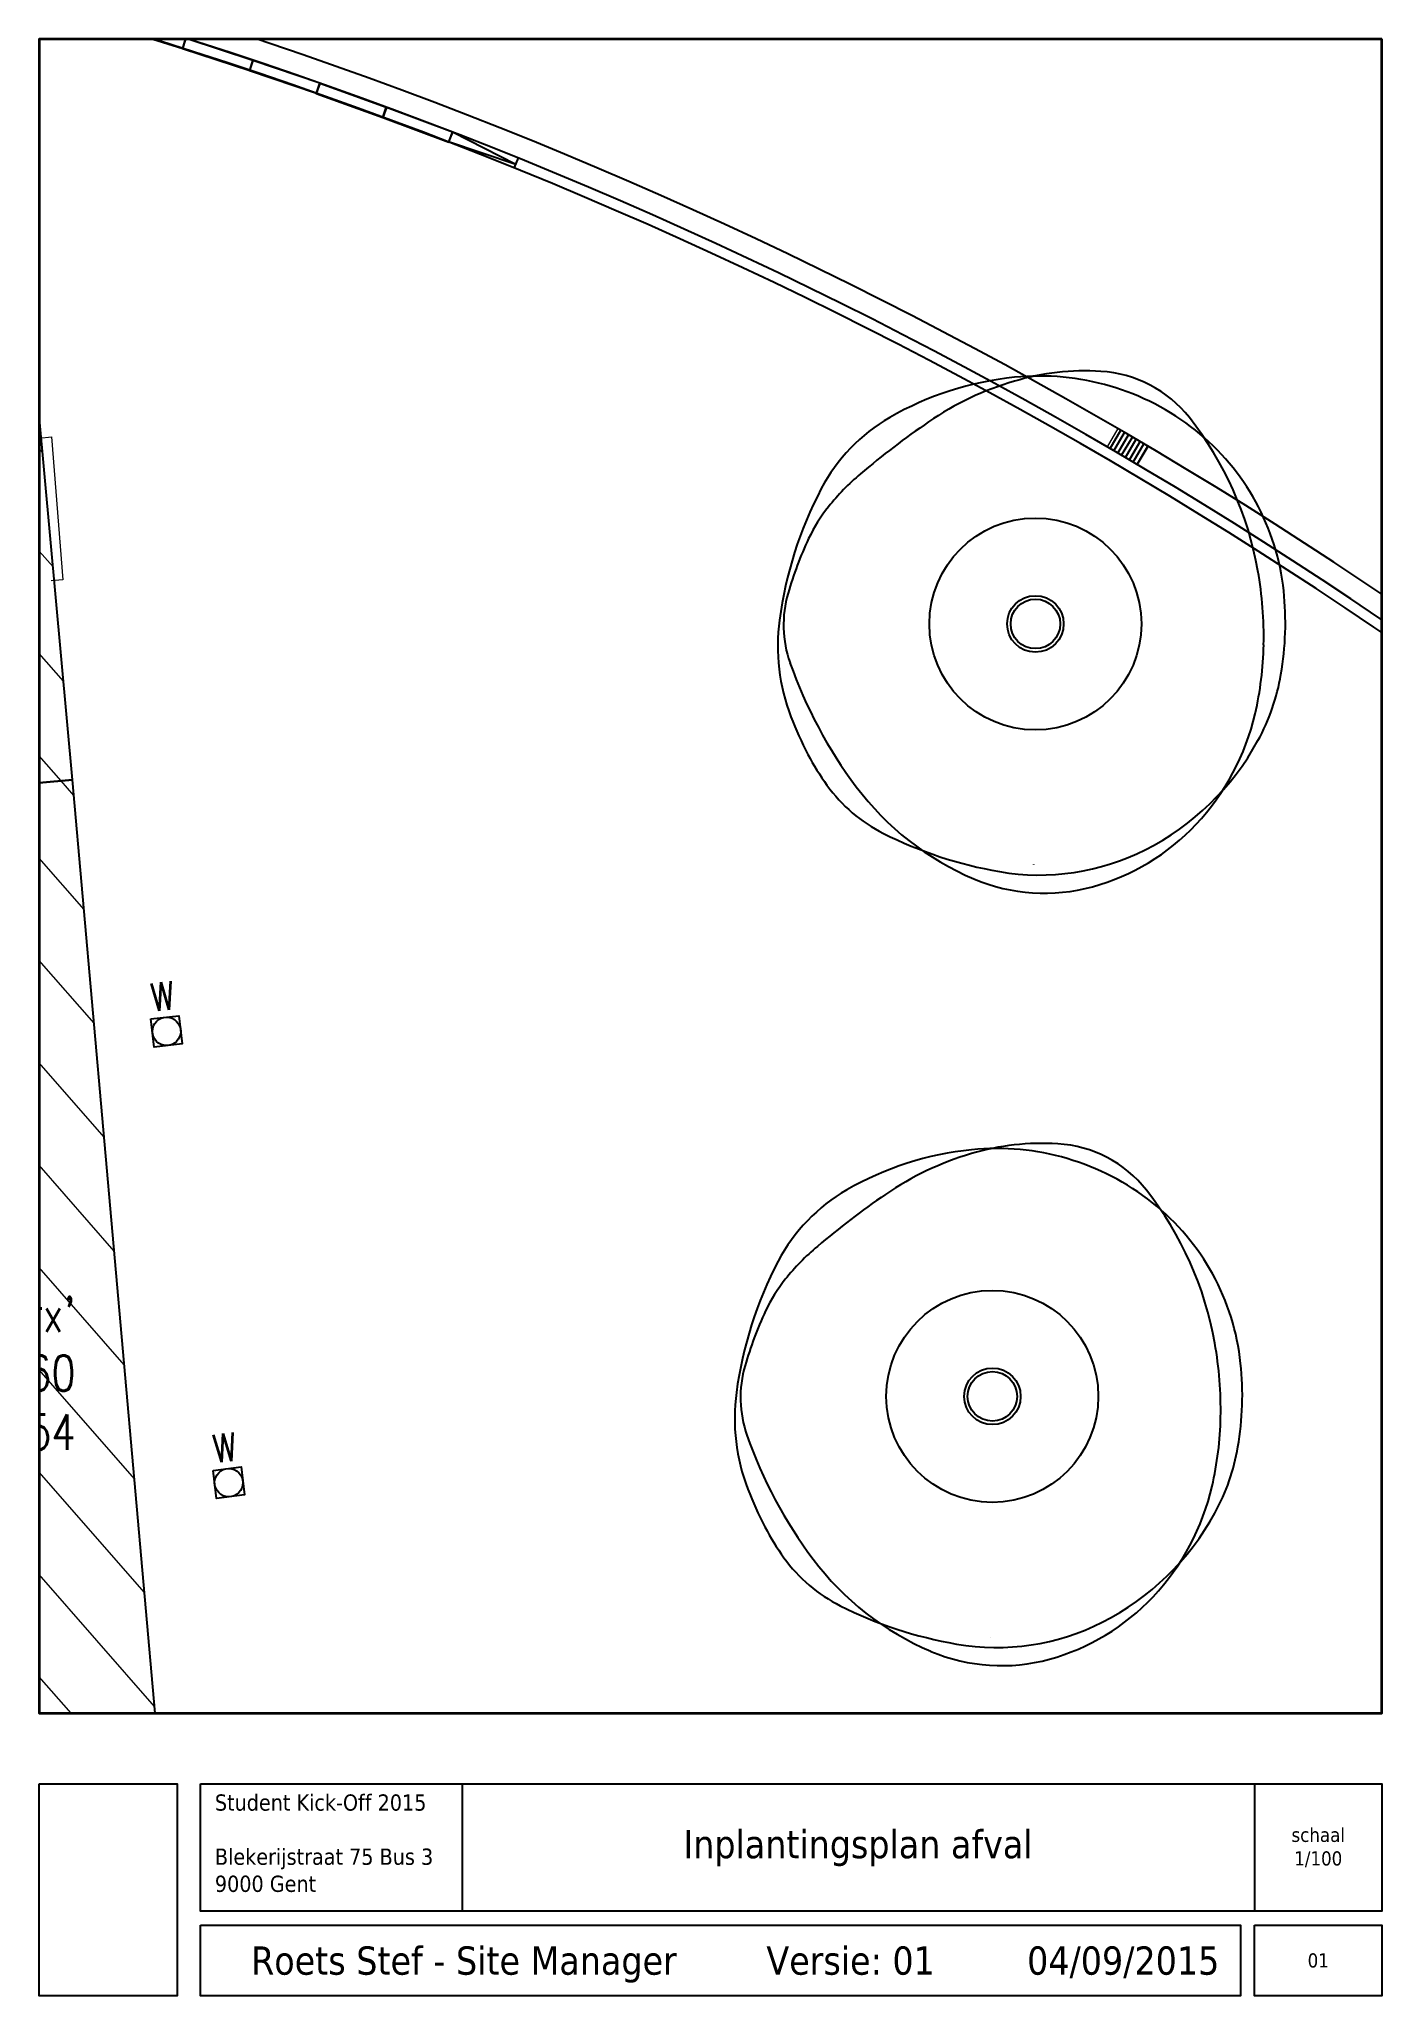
# Paper-space layout 'A4 vertikaal' of a CAD drawing. Header units: metres, sheet in millimetres. Extents: x 10 to 200, y 10 to 287.
# The model-space entities are those that its viewports show. They can reach past a viewport. Long polylines and large blocks are cut down to what shows.
import ezdxf
from ezdxf.enums import TextEntityAlignment as Align

# ---------------------------------------------------------------- set-up
doc = ezdxf.new("R2010")
doc.units = ezdxf.units.M
for name, color, linetype in [('0-dekselwater', 7, 'Continuous'), ('2-riolering-straatkolk', 7, 'Continuous'), ('OA-bomengroep', 7, 'Continuous'), ('Zwart', 250, 'Continuous')]:
    doc.layers.add(name, color=color, linetype=linetype)
for name, color, linetype, lineweight in [('0-WEG-TRAPPEN', 7, 'Continuous', 18), ('Lichtgrijs', 254, 'Continuous', 9), ('TM-Tekenkader', 7, 'Continuous', 35), ('TM-Tempvaria', 7, 'Continuous', 35), ('TM-Tempvast', 7, 'Continuous', 35)]:
    doc.layers.add(name, color=color, linetype=linetype, lineweight=lineweight)
doc.styles.add('AQUAFIN', font='simplex.shx', dxfattribs={"width": 0.8})
doc.styles.add('Hout varia', font='tahoma.ttf', dxfattribs={"height": 4})
picture_1 = doc.add_image_def('image3.png', size_in_pixel=(933, 1433))

# ---------------------------------------------------------------- blocks, each defined once
blk = doc.blocks.new('c3a9gnep')
at = {"color": 0, "linetype": 'ByBlock'}
blk.add_line((0.00154, -0.11884), (0.00154, -0.1187), dxfattribs=at)
blk.add_circle((0.00237, -0.00514), 0.01168, dxfattribs=at)
for centre, radius, start, end in [((0.00744, -0.03587), 0.14785, 95.77431, 119.94779), ((0.03269, -0.02759), 0.14279, 106.36887, 124.44775), ((0.02611, -0.0052), 0.11945, 86.58911, 106.36827), ((0.00444, -0.00618), 0.11801, 51.53933, 95.77345), ((0.02979, 0.05663), 0.05751, 38.20985, 86.58549), ((-0.02463, 0.0198), 0.0836, 119.94747, 152.28452), ((0.17563, -0.23601), 0.39551, 124.44579, 130.30315), ((-0.05262, -0.00825), 0.1624, 9.98315, 38.20995), ((0.00831, -0.0013), 0.11178, 6.02226, 51.53932), ((-0.00676, -0.02097), 0.11355, 130.30051, 141.24542), ((0.06625, -0.02794), 0.18626, 152.28514, 172.40039), ((-0.03787, 0.004), 0.07365, 141.24437, 154.99062), ((0.05831, -0.04086), 0.17978, 154.99236, 163.77852), ((-0.07094, -0.01147), 0.18099, 358.88831, 9.98335), ((-0.06264, -0.00567), 0.05381, 163.77968, 199.38278), ((-0.02328, -0.00464), 0.14354, 350.23007, 6.02322), ((-0.02626, -0.0156), 0.09293, 172.39963, 201.02847), ((-0.049, -0.0119), 0.15906, 347.04925, 358.88769), ((0.09244, 0.04889), 0.21821, 199.38194, 216.84656), ((0.01897, -0.01191), 0.10068, 331.34738, 350.23032), ((0.0407, 0.01013), 0.16466, 201.02354, 207.82164), ((-0.00428, -0.02218), 0.11316, 316.76218, 347.04987), ((-0.00229, -0.0003), 0.12491, 296.88013, 331.34799), ((0.00671, -0.00781), 0.12624, 207.82036, 215.5805), ((-0.03676, -0.03891), 0.07278, 215.58514, 243.38008), ((0.0262, -0.00075), 0.13543, 216.84672, 247.04623), ((0.01919, 0.07275), 0.19767, 243.38438, 260.14679), ((0.00129, -0.02743), 0.10551, 285.36856, 316.76312), ((0.00426, -0.01322), 0.11042, 260.14572, 296.88071), ((0.00665, -0.04691), 0.08531, 247.04716, 285.3699)]:
    blk.add_arc(centre, radius, start, end, dxfattribs=at)
blk = doc.blocks.new('dekselwater')
at = {"layer": '0-dekselwater', "linetype": 'ByBlock'}
blk.add_lwpolyline([(-0.04, 0.04), (0.04, 0.04), (0.04, -0.04), (-0.04, -0.04)], close=True, dxfattribs=at)
blk.add_circle((0, 0), 0.04, dxfattribs=at)
at = {"layer": '0-dekselwater', "style": 'AQUAFIN', "width": 0.8}
blk.add_text('W', height=0.08, dxfattribs=at).set_placement((0, 0.1), align=Align.MIDDLE)

msp = doc.modelspace()

# ---------------------------------------------------------------- hatches: boundary and pattern name
at = {"layer": '2-riolering-straatkolk', "ltscale": 2}
h = msp.add_hatch(dxfattribs=at)
h.set_pattern_fill('LINE', color=256, scale=0.02, angle=59.6433, style=0)
h.set_pattern_definition([(59.64334, (1472.49774, 307.92882), (-0.054793906, 0.03209171), [])])
h.paths.add_polyline_path([(1456.707, 391.757), (1457.138, 391.504), (1457.29, 391.763), (1456.859, 392.015)])
at = {"layer": 'Lichtgrijs'}
h = msp.add_hatch(dxfattribs=at)
h.set_pattern_fill('ANSI31', color=256, scale=0.3, angle=86.11, style=0)
h.set_pattern_definition([(131.11, (1513.5605, 374.4506), (-0.71766, -0.626275), [])])
h.paths.add_polyline_path([(1417.338, 402.832), (1402.258, 407.246), (1400.597, 406.189), (1399.897, 393.072), (1408.946, 391.474), (1408.794, 390.956), (1409.453, 390.942), (1409.515, 393.792), (1414.134, 392.56)])
h.paths.add_polyline_path([(1417.338, 402.832), (1412.824, 388.367), (1412.654, 386.685), (1416.682, 387.018), (1417.089, 389.827), (1418.171, 389.518), (1422.418, 401.416)])
h.paths.add_polyline_path([(1422.418, 401.416), (1427.181, 400.088), (1422.919, 386.85), (1421.726, 387.353), (1422.074, 388.427), (1418.171, 389.518)])
h.paths.add_polyline_path([(1427.177, 400.072), (1432.262, 398.569), (1429.538, 390.344), (1429.456, 390.058), (1427.745, 390.544), (1427.402, 389.591), (1424.103, 390.534)])
h.paths.add_polyline_path([(1432.262, 398.569), (1429.916, 391.504), (1433.458, 390.527), (1433.523, 388.793), (1434.553, 388.905), (1437.199, 397.127)])
h.paths.add_polyline_path([(1437.199, 397.127), (1435.052, 390.458), (1436.167, 390.669), (1436.971, 386.623), (1442.067, 387.041), (1441.251, 395.95)])
h.paths.add_polyline_path([(1442.067, 387.041), (1432.856, 386.286), (1432.761, 387.79), (1429.171, 387.514), (1429.701, 380.98), (1412.156, 380.305), (1411.205, 368.606), (1443.485, 368.59), (1443.679, 368.808)])
h.paths.add_polyline_path([(1410.12, 381.902), (1412.281, 381.839), (1411.205, 368.606), (1404.804, 374.178), (1408.22, 377.692), (1410.059, 380.74)])
h.paths.add_polyline_path([(1399.236, 382.223), (1410.12, 381.902), (1410.059, 380.74), (1408.223, 377.688), (1404.804, 374.178), (1399.123, 379.359)])
h.paths.add_polyline_path([(1399.558, 386.81), (1411.482, 386.696), (1411.302, 384.538), (1412.443, 384.534), (1412.281, 381.839), (1399.236, 382.218)])
h.paths.add_polyline_path([(1399.897, 393.072), (1408.946, 391.474), (1408.641, 390.438), (1413.073, 389.165), (1412.824, 388.367), (1408.933, 388.317), (1408.866, 388.777), (1407.288, 388.713), (1407.269, 386.736), (1399.558, 386.81)])

# ---------------------------------------------------------------- linework, layer by layer
at = {"layer": '0-WEG-TRAPPEN'}
msp.add_lwpolyline([(1441.591, 391.881), (1441.767, 391.896), (1441.93, 389.875), (1441.762, 389.86)], dxfattribs=at)
at = {"layer": 'Lichtgrijs'}
msp.add_lwpolyline([(1456.707, 391.757), (1457.138, 391.504), (1457.29, 391.763), (1456.859, 392.015)], close=True, dxfattribs=at)
at = {"layer": 'OA-bomengroep'}
for centre in [(1455.691, 389.249), (1455.083, 378.315)]:
    msp.add_circle(centre, 0.4, dxfattribs=at)
at = {"layer": 'Zwart'}
for p, q in [((1442.839, 397.643), (1438.99, 398.815)), ((1447.444, 396.211), (1447.388, 396.072)), ((1448.321, 395.709), (1448.377, 395.848))]:
    msp.add_line(p, q, dxfattribs=at)
at = {"layer": 'Zwart', "color": 250, "linetype": 'Continuous'}
for points in [[(1442.671, 397.693), (1443.625, 397.396), (1443.67, 397.539), (1442.715, 397.836)], [(1443.623, 397.397), (1444.573, 397.083), (1444.62, 397.226), (1443.67, 397.539)], [(1444.571, 397.084), (1445.518, 396.762), (1445.566, 396.904), (1444.62, 397.226)], [(1445.514, 396.757), (1446.455, 396.419), (1446.505, 396.56), (1445.564, 396.898)], [(1446.455, 396.419), (1447.392, 396.07), (1447.444, 396.211), (1446.507, 396.559)]]:
    msp.add_lwpolyline(points, close=True, dxfattribs=at)
at = {"layer": 'Zwart', "color": 250}
for points in [[(1437.199, 397.127), (1435.052, 390.458), (1436.167, 390.669), (1436.971, 386.623), (1442.067, 387.041), (1441.251, 395.95)], [(1442.067, 387.041), (1432.856, 386.286), (1432.761, 387.79), (1429.171, 387.514), (1429.701, 380.98), (1412.156, 380.305), (1411.205, 368.606), (1443.485, 368.59), (1443.679, 368.808)]]:
    msp.add_lwpolyline(points, close=True, dxfattribs=at)
at = {"layer": 'Zwart', "color": 250, "linetype": 'Continuous'}
for points in [[(1448.338, 395.753), (1447.388, 396.072)], [(1448.338, 395.753), (1447.444, 396.211)]]:
    msp.add_lwpolyline(points, dxfattribs=at)
at = {"layer": 'Zwart'}
for centre in [(1455.691, 389.249), (1455.082, 378.314)]:
    msp.add_circle(centre, 1.5, dxfattribs=at)
at = {"layer": 'Zwart', "linetype": 'Continuous'}
for centre, radius, start, end in [((1432.735, 350.23), 55.55, 45.4329, 73.0661), ((1432.735, 350.23), 55.7, 45.4329, 73.0661), ((1432.735, 350.23), 55.25, 45.4329, 73.0661), ((1423.863, 335.318), 65.6, 45.43293, 73.06607), ((1423.863, 335.318), 65.3, 45.43293, 73.06607), ((1423.863, 335.318), 65.15, 45.43293, 73.06607)]:
    msp.add_arc(centre, radius, start, end, dxfattribs=at)

# ---------------------------------------------------------------- block references
at = {"layer": 'Lichtgrijs'}
for p, xscale, yscale, zscale, rotation in [((1443.397, 383.482), 5.000000000000002, 5.000000000000002, 5.000000000000002, 6.689691141164873), ((1444.277, 377.093), 5, 5, 5, 6.91315475494033)]:
    msp.add_blockref('dekselwater', p, dxfattribs=dict(at, xscale=xscale, yscale=yscale, zscale=zscale, rotation=rotation))
at = {"layer": 'OA-bomengroep', "color": 98, "linetype": 'Continuous', "true_color": 0x006100, "xscale": 30, "yscale": 30, "zscale": 10}
for p in [(1455.621, 389.404), (1455.012, 378.469)]:
    msp.add_blockref('c3a9gnep', p, dxfattribs=at)

# ---------------------------------------------------------------- texts
at = {"layer": 'Lichtgrijs', "insert": (1442.11, 379.727), "char_height": 0.5, "width": 9.20298, "attachment_point": 3, "style": 'AQUAFIN'}
msp.add_mtext("'SD Worx'\\PSint-Pietersplein 60\\Pnr. 470c/54", dxfattribs=at)

psp = doc.layouts.new('A4 vertikaal')

# ---------------------------------------------------------------- linework, layer by layer
for p, q in [((69.85, 40), (69.85, 22)), ((182, 40), (182, 22))]:
    psp.add_line(p, q)
for points in [[(10, 287), (200, 287), (200, 50), (10, 50)], [(10, 40), (29.53, 40), (29.53, 10), (10, 10)], [(32.83, 40), (200, 40), (200, 22), (32.83, 22)], [(32.83, 20), (180, 20), (180, 10), (32.83, 10)], [(182, 20), (200, 20), (200, 10), (182, 10)]]:
    psp.add_lwpolyline(points, close=True)
at = {"layer": 'TM-Tempvast'}
psp.add_lwpolyline([(200, 287), (10, 287), (10, 50), (200, 50)], close=True, dxfattribs=at)

# ---------------------------------------------------------------- texts
at = {"insert": (34.87, 38.52), "char_height": 2.3, "attachment_point": 1, "style": 'Hout varia'}
psp.add_mtext_dynamic_manual_height_columns('Student Kick-Off 2015^J^JBlekerijstraat 75 Bus 3^J9000 Gent', width=34.9754, gutter_width=20, heights=[0], dxfattribs=at)
at = {"layer": 'TM-Tempvaria', "style": 'Hout varia'}
psp.add_text('Inplantingsplan afval', height=4, dxfattribs=at).set_placement((125.87, 31), align=Align.MIDDLE)
for s, p in [('Roets Stef - Site Manager', (100.23, 15)), ('04/09/2015', (177, 15))]:
    psp.add_text(s, height=4, dxfattribs=at).set_placement(p, align=Align.MIDDLE_RIGHT)
psp.add_text('Versie: 01', height=4, dxfattribs=at).set_placement((124.83, 15), align=Align.MIDDLE_CENTER)
at = {"layer": 'TM-Tempvaria', "char_height": 2, "attachment_point": 5, "style": 'Hout varia'}
for s, width, insert in [('schaal\\P1/100', 14, (191, 31)), ('01', 16, (191, 15))]:
    psp.add_mtext_dynamic_manual_height_columns(s, width=width, gutter_width=20, heights=[0], dxfattribs=dict(at, insert=insert))

# ---------------------------------------------------------------- pictures from other files: only their frames are drawn
image = psp.add_image(picture_1, insert=(10, 10), size_in_units=(19.53, 30))
image.dxf.flags = 15

# ---------------------------------------------------------------- viewports
at = {"layer": 'TM-Tekenkader'}
vp = psp.add_viewport(center=(105, 168.5), size=(190, 237), view_center_point=(19.997, 15.089), view_height=23.1139, dxfattribs=at)
vp.dxf.flags = 0x10000  # cut along an outline
vp.dxf.clipping_boundary_handle = psp.add_lwpolyline([(10, 287), (200, 287), (200, 50), (10, 50)], format="xyb", close=True, dxfattribs={"invisible": 1}).dxf.handle
at = {"layer": 'Zwart'}
psp.add_viewport(center=(105, 168.5), size=(190, 237), view_center_point=(1451.094, 385.678), view_height=23.7001, status=3, dxfattribs=at)

doc.saveas('drawing.dxf')
